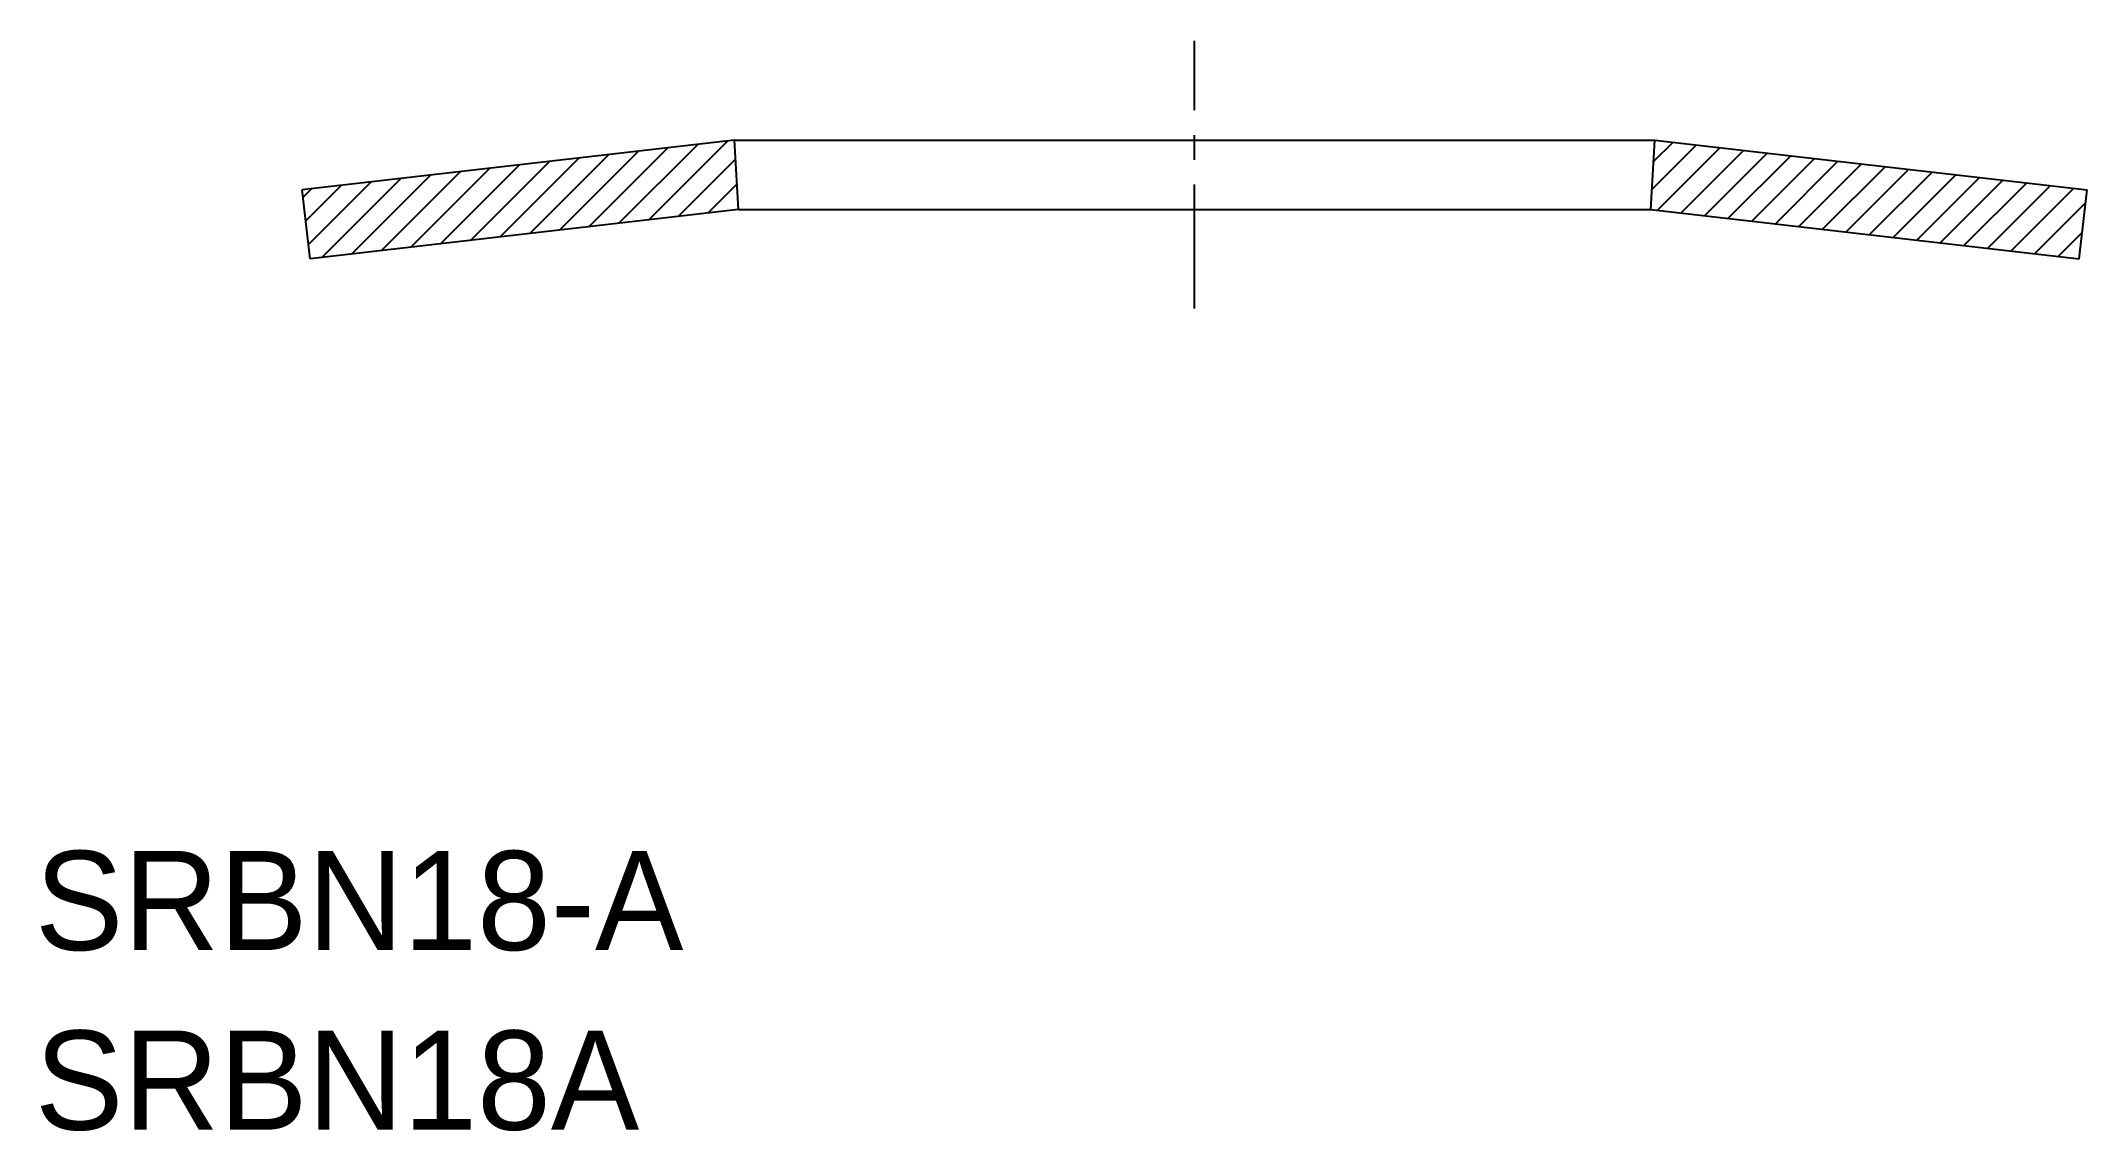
# Model space of a CAD drawing. Extents: x 128.1 to 148.8, y 139.9 to 150.9.
import ezdxf

# ---------------------------------------------------------------- set-up
doc = ezdxf.new("R2010")
doc.units = 0
doc.linetypes.add('CENTER', pattern=[2, 1.25, -0.25, 0.25, -0.25])
doc.layers.get('0').update_dxf_attribs({"linetype": 'CONTINUOUS'})
doc.layers.add('CENTER', color=1, linetype='CENTER')

# ---------------------------------------------------------------- blocks, each defined once
blk = doc.blocks.new('*X2')
at = {"color": 0, "linetype": 'CONTINUOUS'}
for p, q in [((133.376, 149.02), (134.173, 149.817)), ((133.676, 149.055), (134.472, 149.852)), ((133.975, 149.09), (134.772, 149.887)), ((134.275, 149.125), (135.072, 149.921)), ((131.576, 148.812), (132.373, 149.609)), ((131.876, 148.847), (132.673, 149.644)), ((132.176, 148.882), (132.973, 149.678)), ((132.476, 148.916), (133.273, 149.713)), ((132.776, 148.951), (133.573, 149.748)), ((133.076, 148.986), (133.873, 149.783)), ((134.575, 149.159), (135.151, 149.735)), ((130.788, 149.35), (130.874, 149.436)), ((130.816, 149.112), (131.174, 149.47)), ((130.843, 148.874), (131.474, 149.505)), ((130.977, 148.743), (131.774, 149.54)), ((131.277, 148.777), (132.073, 149.574)), ((134.875, 149.194), (135.165, 149.484)), ((135.175, 149.229), (135.18, 149.234))]:
    blk.add_line(p, q, dxfattribs=at)
blk = doc.blocks.new('*X3')
at = {"color": 0, "linetype": 'CONTINUOUS'}
for p, q in [((144.392, 149.43), (144.842, 149.88)), ((144.408, 149.711), (144.605, 149.908)), ((144.448, 149.221), (145.08, 149.853)), ((144.686, 149.194), (145.318, 149.825)), ((144.924, 149.166), (145.555, 149.798)), ((145.161, 149.139), (145.793, 149.77)), ((145.399, 149.111), (146.031, 149.743)), ((145.637, 149.084), (146.268, 149.715)), ((145.874, 149.056), (146.506, 149.688)), ((146.112, 149.029), (146.744, 149.66)), ((146.35, 149.001), (146.981, 149.633)), ((146.587, 148.974), (147.219, 149.605)), ((146.825, 148.946), (147.457, 149.578)), ((147.063, 148.919), (147.694, 149.55)), ((147.3, 148.891), (147.932, 149.523)), ((147.538, 148.864), (148.169, 149.495)), ((147.776, 148.836), (148.407, 149.468)), ((148.013, 148.809), (148.645, 149.44)), ((148.251, 148.781), (148.766, 149.296)), ((148.489, 148.754), (148.731, 148.996))]:
    blk.add_line(p, q, dxfattribs=at)

msp = doc.modelspace()

# ---------------------------------------------------------------- linework, layer by layer
at = {"color": 7, "linetype": 'CONTINUOUS'}
for p, q in [((135.14, 149.929), (130.78, 149.425)), ((135.14, 149.929), (144.42, 149.929)), ((135.18, 149.229), (135.14, 149.929)), ((144.38, 149.229), (144.42, 149.929)), ((144.42, 149.929), (148.781, 149.425)), ((130.86, 148.729), (130.78, 149.425)), ((148.7, 148.729), (148.781, 149.425)), ((135.18, 149.229), (130.86, 148.729)), ((135.18, 149.229), (144.38, 149.229)), ((144.38, 149.229), (148.7, 148.729))]:
    msp.add_line(p, q, dxfattribs=at)
at = {"layer": 'CENTER', "color": 1, "linetype": 'CENTER'}
msp.add_line((139.78, 148.229), (139.78, 150.929), dxfattribs=at)

# ---------------------------------------------------------------- block references
at = {"color": 7, "linetype": 'CONTINUOUS'}
for name in ['*X2', '*X3']:
    msp.add_blockref(name, (0, 0), dxfattribs=at)

# ---------------------------------------------------------------- texts
for s, p in [('SRBN18-A', (128.085, 141.755)), ('SRBN18A', (128.085, 139.942))]:
    msp.add_text(s, height=1).set_placement(p)

doc.saveas('drawing.dxf')
